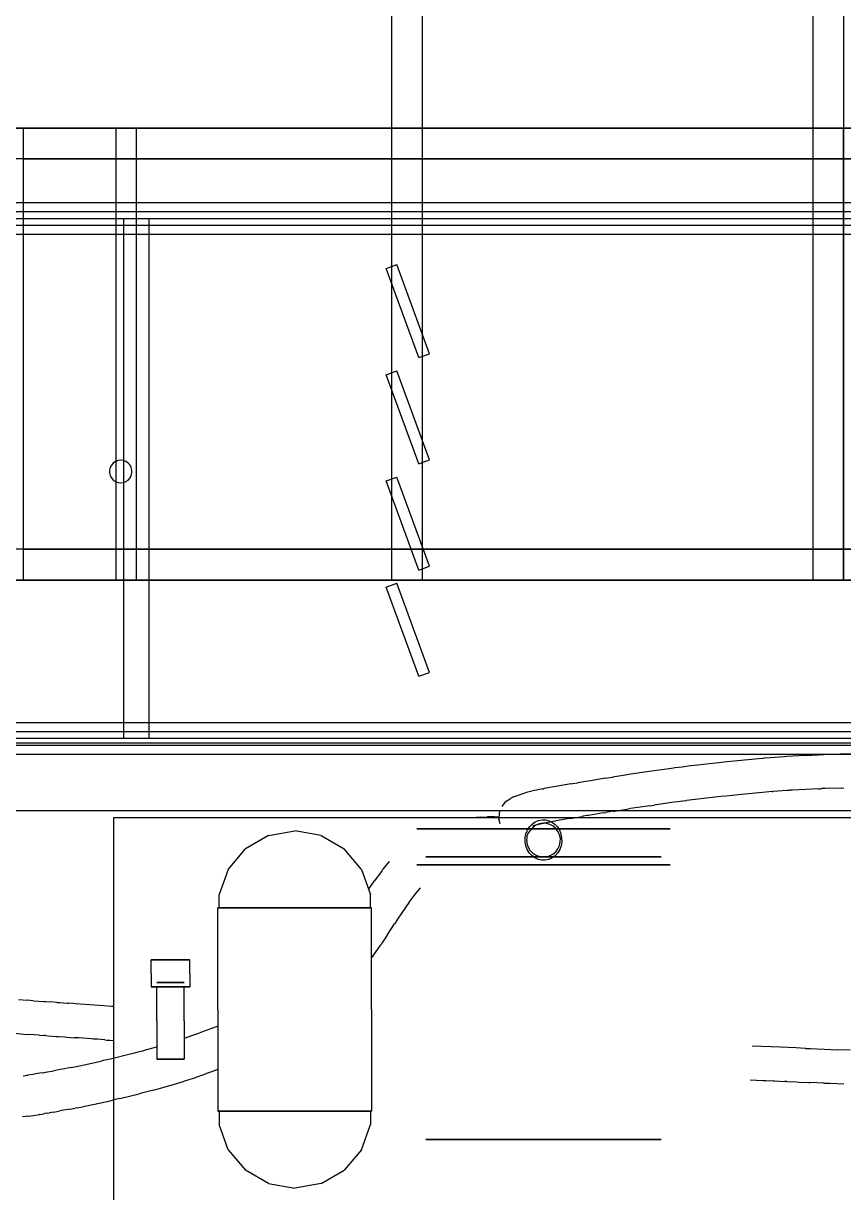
# Model space of a CAD drawing. Header units: millimetres. Extents: x -1175 to 655, y -895 to 720.
# Drawn here: x -300.9 to -261, y 9 to 65.9 of the extents above; entities that cross this region are included whole.
import ezdxf

# ---------------------------------------------------------------- set-up
doc = ezdxf.new("R2010")
doc.units = ezdxf.units.MM
doc.layers.add('HIDDEN', color=8, linetype='Continuous')
doc.layers.add('VISIBLE', color=7, linetype='Continuous')

msp = doc.modelspace()

# ---------------------------------------------------------------- linework, layer by layer
at = {"layer": 'HIDDEN'}
for points in [[(-283, 121), (-283, 38.8)], [(-281.5, 121), (-281.5, 38.8)], [(-281.5, 121), (-281.5, 38.8)], [(-262.5, 121), (-262.5, 38.8)], [(-262.5, 121), (-262.5, 38.8)], [(-261, 121), (-261, 38.8)], [(-237, 60.8), (-357, 60.8)], [(-306.4, 60.8), (-295.4, 60.8)], [(-306.4, 60.8), (-295.4, 60.8)], [(-306.4, 60.8), (-295.4, 60.8)], [(-306.4, 60.8), (-295.4, 60.8)], [(-300.9, 38.8), (-300.9, 60.8)], [(-300.9, 60.8), (-237, 60.8)], [(-300.9, 38.8), (-300.9, 60.8)], [(-300.9, 60.8), (-237, 60.8)], [(-261, 60.8), (-296.4, 60.8)], [(-296.4, 38.8), (-296.4, 60.8)], [(-261, 60.8), (-296.4, 60.8)], [(-296.4, 38.8), (-296.4, 60.8)], [(-295.4, 38.8), (-295.4, 60.8)], [(-295.4, 38.8), (-295.4, 60.8)], [(-295.4, 38.8), (-295.4, 60.8)], [(-295.4, 38.8), (-295.4, 60.8)], [(-283, 60.8), (-283, 38.8)], [(-261, 60.8), (-261, 38.8)], [(-261, 38.8), (-261, 60.8)], [(-261, 38.8), (-261, 60.8)], [(-237, 59.3), (-357, 59.3)], [(-237, 59.3), (-357, 59.3)], [(-300.9, 59.3), (-237, 59.3)], [(-300.9, 59.3), (-237, 59.3)], [(-300.9, 40.3), (-300.9, 59.3)], [(-300.9, 40.3), (-300.9, 59.3)], [(-261, 59.3), (-296.4, 59.3)], [(-261, 59.3), (-296.4, 59.3)], [(-296.4, 40.3), (-296.4, 59.3)], [(-296.4, 40.3), (-296.4, 59.3)], [(-261, 40.3), (-261, 59.3)], [(-261, 40.3), (-261, 59.3)], [(-317.4, 57.17), (-97.4, 57.17)], [(-317.4, 57.17), (-97.4, 57.17)], [(-317.4, 57.17), (-97.4, 57.17)], [(-317.4, 56.73), (-97.4, 56.73)], [(-317.4, 56.73), (-97.4, 56.73)], [(-317.4, 56.4), (-97.4, 56.4)], [(-317.4, 56.4), (-97.4, 56.4)], [(-317.4, 56.4), (-97.4, 56.4)], [(-317.4, 56.4), (-97.4, 56.4)], [(-296.016, 56.4), (-294.784, 56.4)], [(-296.016, 56.4), (-294.784, 56.4)], [(-296.016, 31.1), (-296.016, 56.4)], [(-296.016, 31.1), (-296.016, 56.4)], [(-296.016, 56.4), (-294.784, 56.4)], [(-296.016, 56.4), (-294.784, 56.4)], [(-296.016, 31.1), (-296.016, 56.4)], [(-296.016, 55.63), (-296.016, 56.4)], [(-294.784, 31.1), (-294.784, 56.4)], [(-294.784, 31.1), (-294.784, 56.4)], [(-294.784, 31.1), (-294.784, 56.4)], [(-294.784, 55.63), (-294.784, 56.4)], [(-317.4, 56.07), (-97.4, 56.07)], [(-317.4, 56.07), (-97.4, 56.07)], [(-317.4, 55.63), (-97.4, 55.63)], [(-317.4, 55.63), (-97.4, 55.63)], [(-317.4, 55.63), (-97.4, 55.63)], [(-283.25, 53.966), (-282.734, 54.154)], [(-283.25, 53.966), (-282.734, 54.154)], [(-281.15, 49.814), (-282.734, 54.154)], [(-281.15, 49.814), (-282.734, 54.154)], [(-281.666, 49.626), (-283.25, 53.966)], [(-281.666, 49.626), (-283.25, 53.966)], [(-281.666, 49.626), (-281.15, 49.814)], [(-281.666, 49.626), (-281.15, 49.814)], [(-283.25, 48.796), (-282.734, 48.984)], [(-283.25, 48.796), (-282.734, 48.984)], [(-281.15, 44.644), (-282.734, 48.984)], [(-281.15, 44.644), (-282.734, 48.984)], [(-281.666, 44.456), (-283.25, 48.796)], [(-281.666, 44.456), (-283.25, 48.796)], [(-296.623, 44.392), (-296.684, 44.275)], [(-296.535, 44.492), (-296.623, 44.392)], [(-296.426, 44.567), (-296.535, 44.492)], [(-296.302, 44.614), (-296.426, 44.567)], [(-296.17, 44.63), (-296.302, 44.614)], [(-296.038, 44.614), (-296.17, 44.63)], [(-295.914, 44.567), (-296.038, 44.614)], [(-296.016, 43.554), (-296.016, 44.606)], [(-295.805, 44.492), (-295.914, 44.567)], [(-295.717, 44.392), (-295.805, 44.492)], [(-295.656, 44.275), (-295.717, 44.392)], [(-281.666, 44.456), (-281.15, 44.644)], [(-281.666, 44.456), (-281.15, 44.644)], [(-296.684, 44.275), (-296.716, 44.146)], [(-296.716, 44.146), (-296.716, 44.014)], [(-296.716, 44.014), (-296.684, 43.885)], [(-296.684, 43.885), (-296.623, 43.768)], [(-295.717, 43.768), (-295.656, 43.885)], [(-295.624, 44.146), (-295.656, 44.275)], [(-295.656, 43.885), (-295.624, 44.014)], [(-295.624, 44.014), (-295.624, 44.146)], [(-283.25, 43.626), (-282.734, 43.814)], [(-283.25, 43.626), (-282.734, 43.814)], [(-281.15, 39.474), (-282.734, 43.814)], [(-281.15, 39.474), (-282.734, 43.814)], [(-296.623, 43.768), (-296.535, 43.668)], [(-296.535, 43.668), (-296.426, 43.593)], [(-296.426, 43.593), (-296.302, 43.546)], [(-296.302, 43.546), (-296.17, 43.53)], [(-296.17, 43.53), (-296.038, 43.546)], [(-296.038, 43.546), (-295.914, 43.593)], [(-295.914, 43.593), (-295.805, 43.668)], [(-295.805, 43.668), (-295.717, 43.768)], [(-281.666, 39.286), (-283.25, 43.626)], [(-281.666, 39.286), (-283.25, 43.626)], [(-237, 40.3), (-357, 40.3)], [(-237, 40.3), (-357, 40.3)], [(-300.9, 40.3), (-237, 40.3)], [(-300.9, 40.3), (-237, 40.3)], [(-261, 40.3), (-296.4, 40.3)], [(-261, 40.3), (-296.4, 40.3)], [(-281.666, 39.286), (-281.15, 39.474)], [(-281.666, 39.286), (-281.15, 39.474)], [(-237, 38.8), (-357, 38.8)], [(-237, 38.8), (-357, 38.8)], [(-306.4, 38.8), (-295.4, 38.8)], [(-306.4, 38.8), (-295.4, 38.8)], [(-306.4, 38.8), (-295.4, 38.8)], [(-306.4, 38.8), (-295.4, 38.8)], [(-300.9, 38.8), (-237, 38.8)], [(-300.9, 38.8), (-237, 38.8)], [(-261, 38.8), (-296.4, 38.8)], [(-261, 38.8), (-296.4, 38.8)], [(-261, 38.8), (-283, 38.8)], [(-261, 38.8), (-283, 38.8)], [(-262.5, 38.8), (-281.5, 38.8)], [(-262.5, 38.8), (-281.5, 38.8)], [(-283.25, 38.456), (-282.734, 38.644)], [(-283.25, 38.456), (-282.734, 38.644)], [(-281.666, 34.116), (-283.25, 38.456)], [(-281.666, 34.116), (-283.25, 38.456)], [(-281.15, 34.304), (-282.734, 38.644)], [(-281.15, 34.304), (-282.734, 38.644)], [(-281.666, 34.116), (-281.15, 34.304)], [(-281.666, 34.116), (-281.15, 34.304)], [(-317.4, 31.87), (-97.4, 31.87)], [(-317.4, 31.87), (-97.4, 31.87)], [(-317.4, 31.87), (-97.4, 31.87)], [(-296.016, 31.1), (-296.016, 31.87)], [(-294.784, 31.1), (-294.784, 31.87)], [(-317.4, 31.43), (-97.4, 31.43)], [(-317.4, 31.43), (-97.4, 31.43)], [(-317.4, 31.1), (-97.4, 31.1)], [(-317.4, 31.1), (-97.4, 31.1)], [(-317.4, 31.1), (-97.4, 31.1)], [(-317.4, 31.1), (-97.4, 31.1)], [(-317.4, 30.88), (-97.4, 30.88)], [(-317.4, 30.88), (-97.4, 30.88)], [(-317.4, 30.77), (-97.4, 30.77)], [(-317.4, 30.77), (-97.4, 30.77)], [(-296.016, 31.1), (-294.784, 31.1)], [(-296.016, 31.1), (-294.784, 31.1)], [(-296.016, 31.1), (-294.784, 31.1)], [(-296.016, 31.1), (-294.784, 31.1)], [(-317.4, 30.33), (-97.4, 30.33)], [(-317.4, 30.33), (-97.4, 30.33)], [(-317.4, 30.33), (-97.4, 30.33)], [(-261.09, 30.33), (-259.434, 30.33)], [(-317.4, 27.58), (-97.4, 27.58)], [(-277.701, 27.58), (-271.995, 27.58)], [(-296.5, 27.25), (-232.7, 27.25)], [(-296.5, 8.55), (-296.5, 27.25)], [(-277.764, 27.25), (-273.993, 27.25)], [(-276.381, 26.631), (-276.281, 26.792)], [(-276.281, 26.792), (-276.155, 26.927)], [(-276.111, 26.766), (-276.227, 26.631)], [(-276.155, 26.927), (-276.007, 27.033)], [(-275.979, 26.879), (-276.111, 26.766)], [(-276.007, 27.033), (-275.843, 27.104)], [(-275.812, 26.944), (-275.979, 26.879)], [(-275.843, 27.104), (-275.67, 27.137)], [(-275.636, 26.971), (-275.812, 26.944)], [(-275.67, 27.137), (-275.539, 27.137)], [(-275.458, 26.96), (-275.636, 26.971)], [(-275.539, 27.137), (-275.494, 27.132)], [(-275.494, 27.132), (-275.322, 27.089)], [(-275.287, 26.912), (-275.458, 26.96)], [(-275.322, 27.089), (-275.161, 27.01)], [(-275.131, 26.828), (-275.287, 26.912)], [(-275.161, 27.01), (-275.031, 26.909)], [(-274.996, 26.712), (-275.131, 26.828)], [(-275.031, 26.909), (-274.919, 26.785)], [(-274.919, 26.785), (-274.82, 26.625)], [(-281.76, 26.7), (-281.715, 26.7)], [(-281.715, 26.7), (-281.76, 26.7)], [(-281.715, 26.7), (-281.36, 26.7)], [(-281.36, 26.7), (-281.715, 26.7)], [(-281.36, 26.7), (-280.67, 26.7)], [(-280.67, 26.7), (-281.36, 26.7)], [(-280.67, 26.7), (-279.685, 26.7)], [(-279.685, 26.7), (-280.67, 26.7)], [(-279.685, 26.7), (-278.463, 26.7)], [(-278.463, 26.7), (-279.685, 26.7)], [(-278.463, 26.7), (-277.074, 26.7)], [(-277.074, 26.7), (-278.463, 26.7)], [(-277.074, 26.7), (-275.6, 26.7)], [(-275.6, 26.7), (-277.074, 26.7)], [(-276.487, 26.066), (-276.486, 26.261)], [(-276.486, 26.261), (-276.45, 26.452)], [(-276.45, 26.452), (-276.381, 26.631)], [(-276.411, 26.241), (-276.424, 26.15)], [(-276.403, 26.332), (-276.411, 26.241)], [(-276.344, 26.5), (-276.403, 26.332)], [(-276.227, 26.631), (-276.344, 26.5)], [(-274.126, 26.7), (-275.6, 26.7)], [(-275.6, 26.7), (-274.126, 26.7)], [(-274.895, 26.568), (-274.996, 26.712)], [(-274.825, 26.405), (-274.895, 26.568)], [(-274.779, 26.225), (-274.825, 26.405)], [(-274.82, 26.625), (-274.751, 26.446)], [(-274.782, 26.057), (-274.779, 26.225)], [(-274.751, 26.446), (-274.715, 26.255)], [(-274.715, 26.255), (-274.712, 26.06)], [(-272.737, 26.7), (-274.126, 26.7)], [(-274.126, 26.7), (-272.737, 26.7)], [(-271.515, 26.7), (-272.737, 26.7)], [(-272.737, 26.7), (-271.515, 26.7)], [(-270.53, 26.7), (-271.515, 26.7)], [(-271.515, 26.7), (-270.53, 26.7)], [(-269.84, 26.7), (-270.53, 26.7)], [(-270.53, 26.7), (-269.84, 26.7)], [(-269.485, 26.7), (-269.84, 26.7)], [(-269.84, 26.7), (-269.485, 26.7)], [(-269.44, 26.7), (-269.485, 26.7)], [(-269.485, 26.7), (-269.44, 26.7)], [(-276.454, 25.874), (-276.487, 26.066)], [(-276.388, 25.693), (-276.454, 25.874)], [(-276.424, 26.15), (-276.41, 26.105)], [(-276.41, 26.105), (-276.406, 25.975)], [(-276.406, 25.975), (-276.351, 25.808)], [(-276.292, 25.529), (-276.388, 25.693)], [(-276.351, 25.808), (-276.26, 25.655)], [(-276.26, 25.655), (-276.138, 25.526)], [(-275.006, 25.582), (-274.897, 25.723)], [(-274.811, 25.686), (-274.908, 25.523)], [(-274.897, 25.723), (-274.821, 25.884)], [(-274.821, 25.884), (-274.782, 26.057)], [(-274.745, 25.868), (-274.811, 25.686)], [(-274.712, 26.06), (-274.745, 25.868)], [(-281.32, 25.325), (-281.278, 25.325)], [(-281.278, 25.325), (-281.32, 25.325)], [(-281.278, 25.325), (-280.948, 25.325)], [(-280.948, 25.325), (-281.278, 25.325)], [(-280.948, 25.325), (-280.307, 25.325)], [(-280.307, 25.325), (-280.948, 25.325)], [(-280.307, 25.325), (-279.393, 25.325)], [(-279.393, 25.325), (-280.307, 25.325)], [(-279.393, 25.325), (-278.258, 25.325)], [(-278.258, 25.325), (-279.393, 25.325)], [(-278.258, 25.325), (-276.969, 25.325)], [(-276.969, 25.325), (-278.258, 25.325)], [(-276.969, 25.325), (-275.6, 25.325)], [(-275.6, 25.325), (-276.969, 25.325)], [(-276.168, 25.39), (-276.292, 25.529)], [(-276.022, 25.28), (-276.168, 25.39)], [(-276.138, 25.526), (-275.992, 25.425)], [(-275.86, 25.204), (-276.022, 25.28)], [(-275.992, 25.425), (-275.826, 25.359)], [(-275.688, 25.165), (-275.86, 25.204)], [(-275.826, 25.359), (-275.651, 25.329)], [(-275.66, 25.163), (-275.688, 25.165)], [(-275.512, 25.164), (-275.66, 25.163)], [(-275.651, 25.329), (-275.473, 25.338)], [(-274.231, 25.325), (-275.6, 25.325)], [(-275.6, 25.325), (-274.231, 25.325)], [(-275.34, 25.202), (-275.512, 25.164)], [(-275.473, 25.338), (-275.301, 25.385)], [(-275.177, 25.276), (-275.34, 25.202)], [(-275.301, 25.385), (-275.143, 25.468)], [(-275.032, 25.385), (-275.177, 25.276)], [(-275.143, 25.468), (-275.006, 25.582)], [(-274.908, 25.523), (-275.032, 25.385)], [(-272.942, 25.325), (-274.231, 25.325)], [(-274.231, 25.325), (-272.942, 25.325)], [(-271.807, 25.325), (-272.942, 25.325)], [(-272.942, 25.325), (-271.807, 25.325)], [(-270.893, 25.325), (-271.807, 25.325)], [(-271.807, 25.325), (-270.893, 25.325)], [(-270.252, 25.325), (-270.893, 25.325)], [(-270.893, 25.325), (-270.252, 25.325)], [(-269.922, 25.325), (-270.252, 25.325)], [(-270.252, 25.325), (-269.922, 25.325)], [(-269.88, 25.325), (-269.922, 25.325)], [(-269.922, 25.325), (-269.88, 25.325)], [(-281.76, 24.94), (-281.715, 24.94)], [(-281.715, 24.94), (-281.76, 24.94)], [(-281.715, 24.94), (-281.36, 24.94)], [(-281.36, 24.94), (-281.715, 24.94)], [(-281.36, 24.94), (-280.67, 24.94)], [(-280.67, 24.94), (-281.36, 24.94)], [(-280.67, 24.94), (-279.685, 24.94)], [(-279.685, 24.94), (-280.67, 24.94)], [(-279.685, 24.94), (-278.463, 24.94)], [(-278.463, 24.94), (-279.685, 24.94)], [(-278.463, 24.94), (-277.074, 24.94)], [(-277.074, 24.94), (-278.463, 24.94)], [(-277.074, 24.94), (-275.6, 24.94)], [(-275.6, 24.94), (-277.074, 24.94)], [(-274.126, 24.94), (-275.6, 24.94)], [(-275.6, 24.94), (-274.126, 24.94)], [(-272.737, 24.94), (-274.126, 24.94)], [(-274.126, 24.94), (-272.737, 24.94)], [(-271.515, 24.94), (-272.737, 24.94)], [(-272.737, 24.94), (-271.515, 24.94)], [(-270.53, 24.94), (-271.515, 24.94)], [(-271.515, 24.94), (-270.53, 24.94)], [(-269.84, 24.94), (-270.53, 24.94)], [(-270.53, 24.94), (-269.84, 24.94)], [(-269.485, 24.94), (-269.84, 24.94)], [(-269.84, 24.94), (-269.485, 24.94)], [(-269.44, 24.94), (-269.485, 24.94)], [(-269.485, 24.94), (-269.44, 24.94)], [(-291.413, 22.85), (-291.44, 22.85)], [(-291.197, 22.85), (-291.413, 22.85)], [(-290.778, 22.85), (-291.197, 22.85)], [(-290.18, 22.85), (-290.778, 22.85)], [(-289.438, 22.85), (-290.18, 22.85)], [(-288.595, 22.85), (-289.438, 22.85)], [(-287.7, 22.85), (-288.595, 22.85)], [(-286.805, 22.85), (-287.7, 22.85)], [(-285.962, 22.85), (-286.805, 22.85)], [(-285.22, 22.85), (-285.962, 22.85)], [(-284.622, 22.85), (-285.22, 22.85)], [(-284.203, 22.85), (-284.622, 22.85)], [(-283.987, 22.85), (-284.203, 22.85)], [(-283.96, 22.85), (-283.987, 22.85)], [(-294.678, 20.32), (-294.685, 20.32)], [(-294.624, 20.32), (-294.678, 20.32)], [(-294.519, 20.32), (-294.624, 20.32)], [(-294.37, 20.32), (-294.519, 20.32)], [(-294.185, 20.32), (-294.37, 20.32)], [(-293.974, 20.32), (-294.185, 20.32)], [(-293.75, 20.32), (-293.974, 20.32)], [(-293.526, 20.32), (-293.75, 20.32)], [(-293.315, 20.32), (-293.526, 20.32)], [(-293.13, 20.32), (-293.315, 20.32)], [(-292.981, 20.32), (-293.13, 20.32)], [(-292.876, 20.32), (-292.981, 20.32)], [(-292.822, 20.32), (-292.876, 20.32)], [(-292.815, 20.32), (-292.822, 20.32)], [(-294.678, 19), (-294.685, 19)], [(-294.624, 19), (-294.678, 19)], [(-294.519, 19), (-294.624, 19)], [(-294.37, 19), (-294.519, 19)], [(-294.41, 19.22), (-294.405, 19.22)], [(-294.405, 19.22), (-294.41, 19.22)], [(-294.405, 19.22), (-294.367, 19.22)], [(-294.367, 19.22), (-294.405, 19.22)], [(-294.185, 19), (-294.37, 19)], [(-294.367, 19.22), (-294.293, 19.22)], [(-294.293, 19.22), (-294.367, 19.22)], [(-294.293, 19.22), (-294.188, 19.22)], [(-294.188, 19.22), (-294.293, 19.22)], [(-294.188, 19.22), (-294.057, 19.22)], [(-294.057, 19.22), (-294.188, 19.22)], [(-293.974, 19), (-294.185, 19)], [(-294.057, 19.22), (-293.908, 19.22)], [(-293.908, 19.22), (-294.057, 19.22)], [(-293.75, 19), (-293.974, 19)], [(-293.908, 19.22), (-293.75, 19.22)], [(-293.75, 19.22), (-293.908, 19.22)], [(-293.592, 19.22), (-293.75, 19.22)], [(-293.75, 19.22), (-293.592, 19.22)], [(-293.526, 19), (-293.75, 19)], [(-293.443, 19.22), (-293.592, 19.22)], [(-293.592, 19.22), (-293.443, 19.22)], [(-293.315, 19), (-293.526, 19)], [(-293.312, 19.22), (-293.443, 19.22)], [(-293.443, 19.22), (-293.312, 19.22)], [(-293.13, 19), (-293.315, 19)], [(-293.207, 19.22), (-293.312, 19.22)], [(-293.312, 19.22), (-293.207, 19.22)], [(-293.133, 19.22), (-293.207, 19.22)], [(-293.207, 19.22), (-293.133, 19.22)], [(-293.095, 19.22), (-293.133, 19.22)], [(-293.133, 19.22), (-293.095, 19.22)], [(-292.981, 19), (-293.13, 19)], [(-293.09, 19.22), (-293.095, 19.22)], [(-293.095, 19.22), (-293.09, 19.22)], [(-292.876, 19), (-292.981, 19)], [(-292.822, 19), (-292.876, 19)], [(-292.815, 19), (-292.822, 19)], [(-296.5, 13.501), (-296.5, 15.534)], [(-294.405, 15.48), (-294.41, 15.48)], [(-294.367, 15.48), (-294.405, 15.48)], [(-294.293, 15.48), (-294.367, 15.48)], [(-294.188, 15.48), (-294.293, 15.48)], [(-294.057, 15.48), (-294.188, 15.48)], [(-293.908, 15.48), (-294.057, 15.48)], [(-293.75, 15.48), (-293.908, 15.48)], [(-293.592, 15.48), (-293.75, 15.48)], [(-293.443, 15.48), (-293.592, 15.48)], [(-293.312, 15.48), (-293.443, 15.48)], [(-293.207, 15.48), (-293.312, 15.48)], [(-293.133, 15.48), (-293.207, 15.48)], [(-293.095, 15.48), (-293.133, 15.48)], [(-293.09, 15.48), (-293.095, 15.48)], [(-291.413, 12.95), (-291.44, 12.95)], [(-291.197, 12.95), (-291.413, 12.95)], [(-290.778, 12.95), (-291.197, 12.95)], [(-290.18, 12.95), (-290.778, 12.95)], [(-289.438, 12.95), (-290.18, 12.95)], [(-288.595, 12.95), (-289.438, 12.95)], [(-287.7, 12.95), (-288.595, 12.95)], [(-286.805, 12.95), (-287.7, 12.95)], [(-285.962, 12.95), (-286.805, 12.95)], [(-285.22, 12.95), (-285.962, 12.95)], [(-284.622, 12.95), (-285.22, 12.95)], [(-284.203, 12.95), (-284.622, 12.95)], [(-283.987, 12.95), (-284.203, 12.95)], [(-283.96, 12.95), (-283.987, 12.95)], [(-281.32, 11.575), (-281.278, 11.575)], [(-281.278, 11.575), (-281.32, 11.575)], [(-281.278, 11.575), (-280.948, 11.575)], [(-280.948, 11.575), (-281.278, 11.575)], [(-280.948, 11.575), (-280.307, 11.575)], [(-280.307, 11.575), (-280.948, 11.575)], [(-280.307, 11.575), (-279.393, 11.575)], [(-279.393, 11.575), (-280.307, 11.575)], [(-279.393, 11.575), (-278.258, 11.575)], [(-278.258, 11.575), (-279.393, 11.575)], [(-278.258, 11.575), (-276.969, 11.575)], [(-276.969, 11.575), (-278.258, 11.575)], [(-276.969, 11.575), (-275.6, 11.575)], [(-275.6, 11.575), (-276.969, 11.575)], [(-274.231, 11.575), (-275.6, 11.575)], [(-275.6, 11.575), (-274.231, 11.575)], [(-272.942, 11.575), (-274.231, 11.575)], [(-274.231, 11.575), (-272.942, 11.575)], [(-271.807, 11.575), (-272.942, 11.575)], [(-272.942, 11.575), (-271.807, 11.575)], [(-270.893, 11.575), (-271.807, 11.575)], [(-271.807, 11.575), (-270.893, 11.575)], [(-270.252, 11.575), (-270.893, 11.575)], [(-270.893, 11.575), (-270.252, 11.575)], [(-269.922, 11.575), (-270.252, 11.575)], [(-270.252, 11.575), (-269.922, 11.575)], [(-269.88, 11.575), (-269.922, 11.575)], [(-269.922, 11.575), (-269.88, 11.575)]]:
    msp.add_lwpolyline(points, dxfattribs=at)
at = {"layer": 'VISIBLE'}
for points in [[(-283, 121), (-283, 60.8)], [(-261, 121), (-261, 60.8)], [(-237, 60.8), (-357, 60.8)], [(-317.4, 57.17), (-97.4, 57.17)], [(-317.4, 55.63), (-97.4, 55.63)], [(-296.016, 44.606), (-296.016, 55.63)], [(-294.784, 31.87), (-294.784, 55.63)], [(-296.623, 44.392), (-296.684, 44.275)], [(-296.535, 44.492), (-296.623, 44.392)], [(-296.426, 44.567), (-296.535, 44.492)], [(-296.302, 44.614), (-296.426, 44.567)], [(-296.17, 44.63), (-296.302, 44.614)], [(-296.038, 44.614), (-296.17, 44.63)], [(-295.914, 44.567), (-296.038, 44.614)], [(-295.805, 44.492), (-295.914, 44.567)], [(-295.717, 44.392), (-295.805, 44.492)], [(-295.656, 44.275), (-295.717, 44.392)], [(-296.684, 44.275), (-296.716, 44.146)], [(-296.716, 44.146), (-296.716, 44.014)], [(-296.716, 44.014), (-296.684, 43.885)], [(-296.684, 43.885), (-296.623, 43.768)], [(-295.717, 43.768), (-295.656, 43.885)], [(-295.624, 44.146), (-295.656, 44.275)], [(-295.656, 43.885), (-295.624, 44.014)], [(-295.624, 44.014), (-295.624, 44.146)], [(-296.623, 43.768), (-296.535, 43.668)], [(-296.535, 43.668), (-296.426, 43.593)], [(-296.426, 43.593), (-296.302, 43.546)], [(-296.302, 43.546), (-296.17, 43.53)], [(-296.17, 43.53), (-296.038, 43.546)], [(-296.038, 43.546), (-295.914, 43.593)], [(-296.016, 31.87), (-296.016, 43.554)], [(-295.914, 43.593), (-295.805, 43.668)], [(-295.805, 43.668), (-295.717, 43.768)], [(-317.4, 31.87), (-217.654, 31.87)], [(-317.4, 30.33), (-261.09, 30.33)], [(-263.88, 30.202), (-264.569, 30.151)], [(-263.762, 30.21), (-263.88, 30.202)], [(-263.468, 30.23), (-263.762, 30.21)], [(-262.828, 30.267), (-263.468, 30.23)], [(-262.828, 30.267), (-262.554, 30.28)], [(-262.554, 30.28), (-262.198, 30.296)], [(-262.198, 30.296), (-261.994, 30.304)], [(-261.994, 30.304), (-261.956, 30.306)], [(-261.163, 30.329), (-261.956, 30.306)], [(-261.031, 30.331), (-261.163, 30.329)], [(-259.95, 30.339), (-261.031, 30.331)], [(-269.477, 29.618), (-270.449, 29.483)], [(-269.273, 29.645), (-269.477, 29.618)], [(-269.202, 29.655), (-269.273, 29.645)], [(-268.853, 29.7), (-269.202, 29.655)], [(-268.557, 29.738), (-268.853, 29.7)], [(-266.923, 29.929), (-268.557, 29.738)], [(-266.822, 29.94), (-266.923, 29.929)], [(-266.156, 30.009), (-266.822, 29.94)], [(-265.123, 30.105), (-266.156, 30.009)], [(-264.927, 30.122), (-265.123, 30.105)], [(-264.873, 30.127), (-264.927, 30.122)], [(-264.569, 30.151), (-264.873, 30.127)], [(-273.411, 29.02), (-273.54, 28.999)], [(-272.679, 29.141), (-273.411, 29.02)], [(-272.611, 29.152), (-272.679, 29.141)], [(-272.611, 29.152), (-272.255, 29.209)], [(-272.255, 29.209), (-272.22, 29.215)], [(-272.125, 29.23), (-272.22, 29.215)], [(-271.628, 29.308), (-272.125, 29.23)], [(-271.459, 29.334), (-271.628, 29.308)], [(-270.449, 29.483), (-271.459, 29.334)], [(-276.032, 28.555), (-276.486, 28.447)], [(-275.944, 28.574), (-276.032, 28.555)], [(-275.647, 28.634), (-275.944, 28.574)], [(-275.647, 28.634), (-275.59, 28.645)], [(-275.558, 28.651), (-275.59, 28.645)], [(-275.111, 28.732), (-275.558, 28.651)], [(-274.997, 28.753), (-275.111, 28.732)], [(-274.269, 28.877), (-274.997, 28.753)], [(-274.269, 28.877), (-274.18, 28.892)], [(-274.18, 28.892), (-273.942, 28.932)], [(-273.906, 28.938), (-273.942, 28.932)], [(-273.54, 28.999), (-273.906, 28.938)], [(-264.78, 28.479), (-265.785, 28.388)], [(-264.469, 28.504), (-264.78, 28.479)], [(-264.469, 28.504), (-264.428, 28.507)], [(-263.755, 28.557), (-264.428, 28.507)], [(-263.642, 28.565), (-263.755, 28.557)], [(-263.591, 28.568), (-263.642, 28.565)], [(-263.476, 28.576), (-263.591, 28.568)], [(-262.214, 28.644), (-263.476, 28.576)], [(-262.214, 28.644), (-262.124, 28.648)], [(-262.124, 28.648), (-262.075, 28.65)], [(-261.886, 28.657), (-262.075, 28.65)], [(-261.114, 28.679), (-261.886, 28.657)], [(-261.114, 28.679), (-260.99, 28.682)], [(-277.48, 27.968), (-277.595, 27.835)], [(-277.353, 28.077), (-277.48, 27.968)], [(-277.353, 28.077), (-277.208, 28.172)], [(-277.052, 28.252), (-277.208, 28.172)], [(-277.052, 28.252), (-276.486, 28.447)], [(-269.246, 27.984), (-270.209, 27.851)], [(-269.048, 28.011), (-269.246, 27.984)], [(-268.698, 28.057), (-269.048, 28.011)], [(-268.698, 28.057), (-268.634, 28.065)], [(-266.974, 28.264), (-268.634, 28.065)], [(-266.734, 28.29), (-266.974, 28.264)], [(-266.105, 28.356), (-266.734, 28.29)], [(-265.984, 28.368), (-266.105, 28.356)], [(-265.785, 28.388), (-265.984, 28.368)], [(-317.4, 27.58), (-277.701, 27.58)], [(-277.754, 27.455), (-277.768, 27.175)], [(-277.719, 27.58), (-277.754, 27.455)], [(-277.595, 27.835), (-277.63, 27.781)], [(-273.482, 27.336), (-273.664, 27.305)], [(-273.413, 27.347), (-273.482, 27.336)], [(-272.689, 27.467), (-273.413, 27.347)], [(-272.689, 27.467), (-272.56, 27.489)], [(-272.195, 27.548), (-272.56, 27.489)], [(-272.195, 27.548), (-272.129, 27.558)], [(-272.129, 27.558), (-271.952, 27.587)], [(-271.995, 27.58), (-252.619, 27.58)], [(-271.952, 27.587), (-271.446, 27.666)], [(-271.367, 27.679), (-271.446, 27.666)], [(-270.422, 27.82), (-271.367, 27.679)], [(-270.422, 27.82), (-270.209, 27.851)], [(-296.5, 27.25), (-277.764, 27.25)], [(-296.5, 15.534), (-296.5, 27.25)], [(-278.657, 27.269), (-278.873, 27.25)], [(-278.657, 27.269), (-278.338, 27.281)], [(-278.2, 27.284), (-278.338, 27.281)], [(-278.06, 27.285), (-278.2, 27.284)], [(-277.975, 27.285), (-278.06, 27.285)], [(-277.975, 27.285), (-277.763, 27.282)], [(-277.701, 26.945), (-277.768, 27.175)], [(-275.605, 26.96), (-276.123, 26.836)], [(-275.562, 26.969), (-275.605, 26.96)], [(-275.279, 27.024), (-275.562, 26.969)], [(-275.081, 27.061), (-275.279, 27.024)], [(-275.081, 27.061), (-275, 27.076)], [(-274.326, 27.194), (-275, 27.076)], [(-274.326, 27.194), (-274.196, 27.216)], [(-274.196, 27.216), (-273.712, 27.297)], [(-273.993, 27.25), (-251.506, 27.25)], [(-273.664, 27.305), (-273.712, 27.297)], [(-288.979, 26.364), (-290.104, 25.715)], [(-288.979, 26.364), (-287.7, 26.59)], [(-286.421, 26.364), (-287.7, 26.59)], [(-286.421, 26.364), (-285.296, 25.715)], [(-276.423, 26.727), (-276.437, 26.716)], [(-290.939, 24.72), (-290.104, 25.715)], [(-284.461, 24.72), (-285.296, 25.715)], [(-283.381, 24.753), (-283.108, 25.091)], [(-283.1, 25.099), (-283.108, 25.091)], [(-290.939, 24.72), (-291.383, 23.499)], [(-284.461, 24.72), (-284.017, 23.499)], [(-283.498, 24.601), (-283.817, 24.167)], [(-283.467, 24.643), (-283.498, 24.601)], [(-283.467, 24.643), (-283.441, 24.676)], [(-283.441, 24.676), (-283.381, 24.753)], [(-284.106, 23.745), (-283.817, 24.167)], [(-291.383, 22.85), (-291.383, 23.499)], [(-284.017, 22.85), (-284.017, 23.499)], [(-282.064, 23.214), (-281.875, 23.466)], [(-281.875, 23.466), (-281.813, 23.546)], [(-281.813, 23.546), (-281.588, 23.822)], [(-291.44, 22.85), (-291.413, 22.85)], [(-291.44, 17.9), (-291.44, 22.85)], [(-291.413, 22.85), (-291.197, 22.85)], [(-291.197, 22.85), (-290.778, 22.85)], [(-290.778, 22.85), (-290.18, 22.85)], [(-290.18, 22.85), (-289.438, 22.85)], [(-289.438, 22.85), (-288.595, 22.85)], [(-288.595, 22.85), (-287.7, 22.85)], [(-287.7, 22.85), (-286.805, 22.85)], [(-286.805, 22.85), (-285.962, 22.85)], [(-285.962, 22.85), (-285.22, 22.85)], [(-285.22, 22.85), (-284.622, 22.85)], [(-284.622, 22.85), (-284.203, 22.85)], [(-284.203, 22.85), (-283.987, 22.85)], [(-283.987, 22.85), (-283.96, 22.85)], [(-283.96, 17.9), (-283.96, 22.85)], [(-282.364, 22.792), (-282.425, 22.702)], [(-282.257, 22.945), (-282.364, 22.792)], [(-282.152, 23.093), (-282.257, 22.945)], [(-282.152, 23.093), (-282.123, 23.134)], [(-282.123, 23.134), (-282.064, 23.214)], [(-282.763, 22.195), (-282.79, 22.153)], [(-282.425, 22.702), (-282.763, 22.195)], [(-283.204, 21.519), (-282.843, 22.072)], [(-282.79, 22.153), (-282.843, 22.072)], [(-283.547, 20.997), (-283.498, 21.072)], [(-283.426, 21.18), (-283.498, 21.072)], [(-283.204, 21.519), (-283.426, 21.18)], [(-283.96, 20.392), (-283.547, 20.997)], [(-294.685, 20.32), (-294.678, 20.32)], [(-294.685, 19.66), (-294.685, 20.32)], [(-294.678, 20.32), (-294.624, 20.32)], [(-294.624, 20.32), (-294.519, 20.32)], [(-294.519, 20.32), (-294.37, 20.32)], [(-294.37, 20.32), (-294.185, 20.32)], [(-294.185, 20.32), (-293.974, 20.32)], [(-293.974, 20.32), (-293.75, 20.32)], [(-293.75, 20.32), (-293.526, 20.32)], [(-293.526, 20.32), (-293.315, 20.32)], [(-293.315, 20.32), (-293.13, 20.32)], [(-293.13, 20.32), (-292.981, 20.32)], [(-292.981, 20.32), (-292.876, 20.32)], [(-292.876, 20.32), (-292.822, 20.32)], [(-292.822, 20.32), (-292.815, 20.32)], [(-292.815, 19.66), (-292.815, 20.32)], [(-294.685, 19.66), (-294.685, 19)], [(-292.815, 19.66), (-292.815, 19)], [(-294.685, 19), (-294.678, 19)], [(-294.678, 19), (-294.624, 19)], [(-294.624, 19), (-294.519, 19)], [(-294.519, 19), (-294.37, 19)], [(-294.41, 17.35), (-294.41, 19)], [(-294.37, 19), (-294.185, 19)], [(-294.185, 19), (-293.974, 19)], [(-293.974, 19), (-293.75, 19)], [(-293.75, 19), (-293.526, 19)], [(-293.526, 19), (-293.315, 19)], [(-293.315, 19), (-293.13, 19)], [(-293.13, 19), (-292.981, 19)], [(-293.09, 17.35), (-293.09, 19)], [(-292.981, 19), (-292.876, 19)], [(-292.876, 19), (-292.822, 19)], [(-292.822, 19), (-292.815, 19)], [(-301.149, 18.383), (-300.714, 18.35)], [(-300.57, 18.339), (-300.714, 18.35)], [(-300.432, 18.329), (-300.57, 18.339)], [(-300.432, 18.329), (-299.905, 18.291)], [(-299.905, 18.291), (-299.824, 18.285)], [(-299.824, 18.285), (-299.582, 18.267)], [(-299.283, 18.245), (-299.582, 18.267)], [(-299.283, 18.245), (-299.138, 18.235)], [(-299.138, 18.235), (-298.959, 18.222)], [(-298.959, 18.222), (-298.765, 18.208)], [(-298.765, 18.208), (-298.689, 18.203)], [(-298.489, 18.188), (-298.689, 18.203)], [(-298.373, 18.18), (-298.489, 18.188)], [(-297.674, 18.13), (-298.373, 18.18)], [(-296.998, 18.081), (-297.674, 18.13)], [(-296.624, 18.055), (-296.998, 18.081)], [(-296.5, 18.046), (-296.624, 18.055)], [(-291.44, 17.9), (-291.44, 12.95)], [(-283.96, 17.9), (-283.96, 12.95)], [(-294.41, 17.35), (-294.41, 15.48)], [(-293.09, 17.35), (-293.09, 15.48)], [(-291.44, 17.098), (-291.528, 17.063)], [(-301.33, 16.743), (-300.877, 16.709)], [(-300.877, 16.709), (-300.655, 16.692)], [(-300.374, 16.671), (-300.655, 16.692)], [(-300.143, 16.654), (-300.374, 16.671)], [(-300.143, 16.654), (-299.918, 16.638)], [(-299.826, 16.631), (-299.918, 16.638)], [(-299.826, 16.631), (-299.701, 16.622)], [(-299.701, 16.622), (-299.296, 16.593)], [(-299.296, 16.593), (-299.199, 16.586)], [(-299.199, 16.586), (-298.905, 16.565)], [(-298.905, 16.565), (-298.769, 16.555)], [(-298.769, 16.555), (-298.637, 16.546)], [(-298.637, 16.546), (-298.419, 16.53)], [(-298.341, 16.524), (-298.419, 16.53)], [(-298.206, 16.515), (-298.341, 16.524)], [(-297.611, 16.472), (-298.206, 16.515)], [(-292.672, 16.641), (-293.09, 16.498)], [(-292.389, 16.741), (-292.672, 16.641)], [(-292.233, 16.797), (-292.389, 16.741)], [(-291.528, 17.063), (-292.233, 16.797)], [(-297.496, 16.464), (-297.611, 16.472)], [(-297.307, 16.45), (-297.496, 16.464)], [(-296.945, 16.424), (-297.307, 16.45)], [(-296.945, 16.424), (-296.848, 16.417)], [(-296.848, 16.417), (-296.705, 16.407)], [(-296.705, 16.407), (-296.5, 16.392)], [(-294.879, 15.947), (-295.117, 15.881)], [(-294.879, 15.947), (-294.422, 16.078)], [(-294.422, 16.078), (-294.41, 16.081)], [(-264.069, 16.063), (-265.449, 16.124)], [(-263.328, 16.031), (-264.069, 16.063)], [(-262.844, 16.01), (-263.328, 16.031)], [(-262.844, 16.01), (-262.605, 16)], [(-262.605, 16), (-261.934, 15.971)], [(-261.934, 15.971), (-261.286, 15.945)], [(-260.674, 15.92), (-261.286, 15.945)], [(-297.36, 15.338), (-297.121, 15.39)], [(-297.023, 15.412), (-297.121, 15.39)], [(-296.674, 15.492), (-297.023, 15.412)], [(-295.772, 15.71), (-296.674, 15.492)], [(-295.561, 15.763), (-295.772, 15.71)], [(-295.338, 15.822), (-295.561, 15.763)], [(-295.117, 15.881), (-295.338, 15.822)], [(-294.41, 15.48), (-294.405, 15.48)], [(-294.405, 15.48), (-294.367, 15.48)], [(-294.367, 15.48), (-294.293, 15.48)], [(-294.293, 15.48), (-294.188, 15.48)], [(-294.188, 15.48), (-294.057, 15.48)], [(-294.057, 15.48), (-293.908, 15.48)], [(-293.908, 15.48), (-293.75, 15.48)], [(-293.75, 15.48), (-293.592, 15.48)], [(-293.592, 15.48), (-293.443, 15.48)], [(-293.443, 15.48), (-293.312, 15.48)], [(-293.312, 15.48), (-293.207, 15.48)], [(-293.207, 15.48), (-293.133, 15.48)], [(-293.133, 15.48), (-293.095, 15.48)], [(-293.095, 15.48), (-293.09, 15.48)], [(-300.11, 14.801), (-300.308, 14.768)], [(-299.964, 14.825), (-300.11, 14.801)], [(-299.964, 14.825), (-299.824, 14.849)], [(-299.824, 14.849), (-299.417, 14.922)], [(-299.115, 14.978), (-299.417, 14.922)], [(-298.996, 15.001), (-299.115, 14.978)], [(-298.911, 15.017), (-298.996, 15.001)], [(-298.754, 15.048), (-298.911, 15.017)], [(-298.579, 15.083), (-298.754, 15.048)], [(-298.579, 15.083), (-298.179, 15.163)], [(-298.179, 15.163), (-297.871, 15.228)], [(-297.871, 15.228), (-297.36, 15.338)], [(-291.76, 14.863), (-291.994, 14.781)], [(-291.487, 14.963), (-291.76, 14.863)], [(-291.44, 14.98), (-291.487, 14.963)], [(-300.913, 14.678), (-300.821, 14.691)], [(-300.821, 14.691), (-300.742, 14.702)], [(-300.742, 14.702), (-300.694, 14.709)], [(-300.448, 14.746), (-300.694, 14.709)], [(-300.367, 14.759), (-300.448, 14.746)], [(-300.308, 14.768), (-300.367, 14.759)], [(-293.847, 14.183), (-293.605, 14.255)], [(-293.605, 14.255), (-293.39, 14.321)], [(-293.39, 14.321), (-293.133, 14.401)], [(-293.133, 14.401), (-293.053, 14.427)], [(-293.053, 14.427), (-292.633, 14.563)], [(-292.633, 14.563), (-291.994, 14.781)], [(-265.538, 14.478), (-264.933, 14.45)], [(-264.933, 14.45), (-264.78, 14.444)], [(-264.78, 14.444), (-264.411, 14.427)], [(-264.411, 14.427), (-264.358, 14.425)], [(-264.358, 14.425), (-263.872, 14.404)], [(-263.762, 14.399), (-263.872, 14.404)], [(-263.762, 14.399), (-263.28, 14.378)], [(-263.28, 14.378), (-263.164, 14.373)], [(-263.164, 14.373), (-262.687, 14.353)], [(-262.687, 14.353), (-262.627, 14.35)], [(-261.956, 14.322), (-262.627, 14.35)], [(-261.956, 14.322), (-261.771, 14.314)], [(-261.771, 14.314), (-261.644, 14.309)], [(-261.644, 14.309), (-260.981, 14.282)], [(-296.213, 13.566), (-295.267, 13.795)], [(-295.157, 13.823), (-295.267, 13.795)], [(-294.703, 13.942), (-295.157, 13.823)], [(-294.58, 13.976), (-294.703, 13.942)], [(-294.58, 13.976), (-294.119, 14.104)], [(-294.119, 14.104), (-293.847, 14.183)], [(-298.615, 13.058), (-298.385, 13.103)], [(-298.293, 13.121), (-298.385, 13.103)], [(-298.293, 13.121), (-298.035, 13.172)], [(-298.035, 13.172), (-297.915, 13.197)], [(-297.915, 13.197), (-297.14, 13.359)], [(-297.14, 13.359), (-296.918, 13.408)], [(-296.918, 13.408), (-296.821, 13.429)], [(-296.821, 13.429), (-296.571, 13.484)], [(-296.213, 13.566), (-296.571, 13.484)], [(-296.5, 8.55), (-296.5, 13.501)], [(-300.652, 12.716), (-300.95, 12.678)], [(-300.648, 12.716), (-300.652, 12.716)], [(-300.648, 12.716), (-300.408, 12.75)], [(-300.408, 12.75), (-300.228, 12.777)], [(-300.228, 12.777), (-300.128, 12.792)], [(-300.105, 12.796), (-300.128, 12.792)], [(-300.105, 12.796), (-299.915, 12.826)], [(-299.856, 12.836), (-299.915, 12.826)], [(-299.739, 12.855), (-299.856, 12.836)], [(-299.739, 12.855), (-299.631, 12.874)], [(-299.43, 12.908), (-299.631, 12.874)], [(-299.43, 12.908), (-299.129, 12.962)], [(-298.848, 13.014), (-299.129, 12.962)], [(-298.615, 13.058), (-298.848, 13.014)], [(-291.44, 12.95), (-291.413, 12.95)], [(-291.413, 12.95), (-291.197, 12.95)], [(-291.383, 12.95), (-291.383, 12.301)], [(-291.197, 12.95), (-290.778, 12.95)], [(-290.778, 12.95), (-290.18, 12.95)], [(-290.18, 12.95), (-289.438, 12.95)], [(-289.438, 12.95), (-288.595, 12.95)], [(-288.595, 12.95), (-287.7, 12.95)], [(-287.7, 12.95), (-286.805, 12.95)], [(-286.805, 12.95), (-285.962, 12.95)], [(-285.962, 12.95), (-285.22, 12.95)], [(-285.22, 12.95), (-284.622, 12.95)], [(-284.622, 12.95), (-284.203, 12.95)], [(-284.203, 12.95), (-283.987, 12.95)], [(-284.017, 12.95), (-284.017, 12.301)], [(-283.987, 12.95), (-283.96, 12.95)], [(-290.939, 11.08), (-291.383, 12.301)], [(-284.461, 11.08), (-284.017, 12.301)], [(-290.939, 11.08), (-290.104, 10.085)], [(-284.461, 11.08), (-285.296, 10.085)], [(-288.979, 9.436), (-290.104, 10.085)], [(-286.421, 9.436), (-285.296, 10.085)], [(-288.979, 9.436), (-287.7, 9.21)], [(-286.421, 9.436), (-287.7, 9.21)]]:
    msp.add_lwpolyline(points, dxfattribs=at)

doc.saveas('drawing.dxf')
